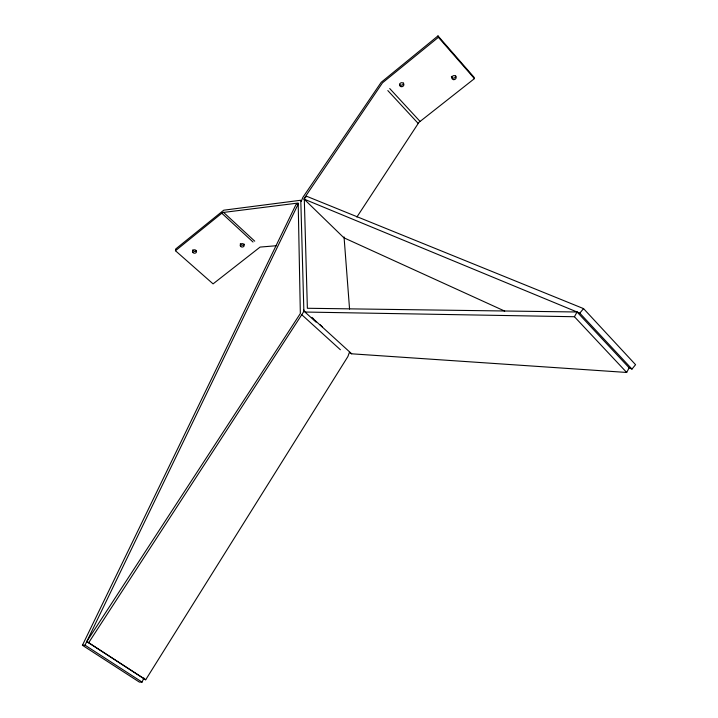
<?xml version="1.0" encoding="UTF-8"?>
<svg xmlns="http://www.w3.org/2000/svg" width="718" height="718" viewBox="0 0 718 718"><rect width="100%" height="100%" fill="white"/><g stroke="black" fill="none" stroke-linecap="round" stroke-linejoin="round"><path stroke-width="1.08" d="M175.461 250.735L175.713 248.975L223.747 210.194L300.788 200.25L303.831 309.952L303.373 312.231L88.664 642.736L86.779 641.551L300.339 313.524L298.194 203.032L222.67 212.537L175.461 250.735L213.075 283.879L260.096 247.082L276.394 245.727M349.406 352.332L347.889 356.541L145.691 679.784L86.779 641.551M344.048 236.895L349.567 309.117M350.16 353.166L351.703 353.812L626.688 372.454L629.139 367.796L577.057 311.998L307.376 308.273L304.279 198.222L382.497 82.812L438.393 37.309L437.998 35.9L381.195 82.301L302.843 197.396L301.255 201.345M82.426 645.276L85.029 645.168L298.428 203.58L295.933 204.648L82.426 645.276L139.391 682.1L142.074 682.1L143.896 678.007M303.831 309.952L304.369 311.486L305.832 312.052L574.436 316.728L577.057 311.998M356.864 217.069L418.962 122.32L474.427 78.621L473.952 77.149L437.998 35.9M628.905 367.697L631.966 369.088L635.574 364.69L583.554 308.614L306.559 196.238L304.082 199.101L343.886 237.793L504.718 311.091M304.082 199.101L579.794 313.129L583.554 308.614M85.029 645.168L142.074 682.1M88.664 642.736L145.691 679.784M301.991 314.915L340.395 349.756M311.962 317.356L313.586 318.846M319.851 324.545L322.373 326.843M313.64 319.16L351.703 353.812M304.369 311.486L316.073 322.14M221.745 213.165L253.023 242.029M223.442 212.259L254.737 241.167M574.436 316.728L626.688 372.454M579.794 313.129L631.966 369.088M387.828 90.576L418.136 123.37M389.73 88.538L420.003 121.369M438.393 37.309L474.427 78.621M244.201 244.138A2.01 1.714 3.9 0 1 240.297 243.77M196.202 250.941A2.019 1.705 7.5 0 1 192.72 249.936M403.579 82.992A2.19 2.01 -17.3 0 1 399.513 84.293M455.75 75.92A2.217 2.001 -23.8 0 1 453.659 78.163A2.217 2.001 -23.8 0 1 451.398 76.368M240.692 246.445A2.019 1.723 3.9 0 0 244.111 245.888A2.019 1.723 3.9 0 0 241.769 243.635A2.019 1.723 3.9 0 0 240.692 246.445M193.034 252.619A2.019 1.705 7.5 0 0 196.436 252.054A2.019 1.705 7.5 0 0 194.031 249.819A2.019 1.705 7.5 0 0 193.034 252.619M400.734 86.564A2.199 2.019 -17.2 0 0 403.884 84.482A2.199 2.019 -17.2 0 0 400.5 83.073A2.199 2.019 -17.2 0 0 400.734 86.564M453.677 79.653A2.217 2.01 -23.7 0 0 456.038 76.736A2.217 2.01 -23.7 0 0 452.295 76.467A2.217 2.01 -23.7 0 0 453.677 79.653"/></g></svg>
